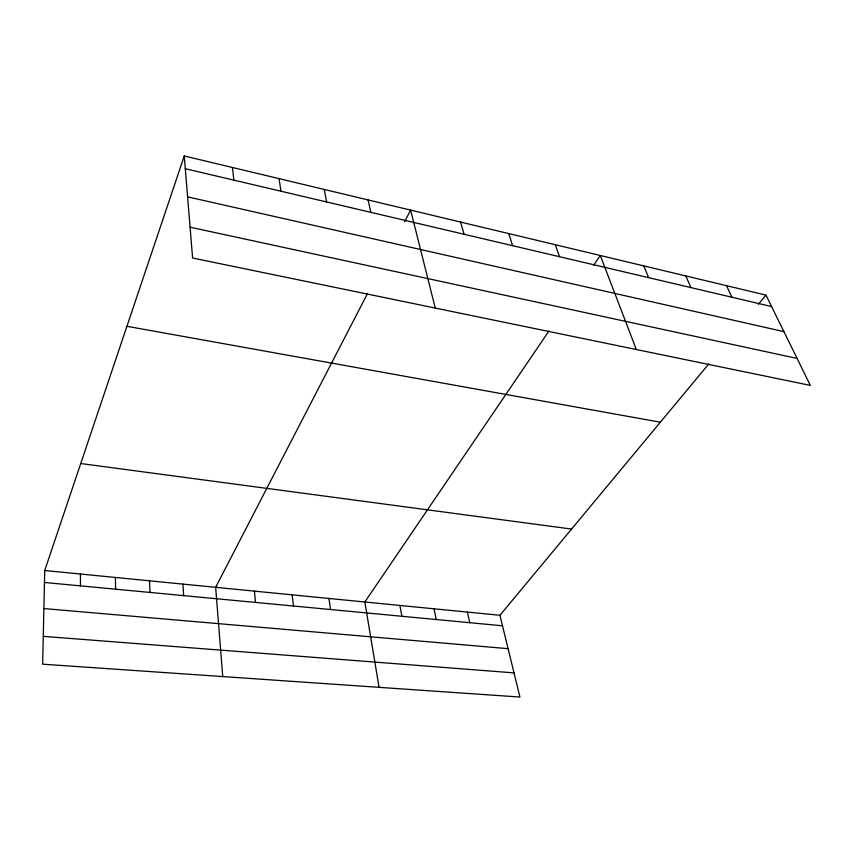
<?xml version="1.0" encoding="UTF-8"?>
<svg xmlns="http://www.w3.org/2000/svg" width="853" height="853" viewBox="0 0 853 853"><rect width="100%" height="100%" fill="white"/><g stroke="black" fill="none" stroke-linecap="round" stroke-linejoin="round"><path stroke-width="1.28" d="M80.438 585.872L80.449 574.016M184.259 155.96L192.607 258.022L810.35 385.407L765.973 295.117L184.259 155.96L44.729 570.508L42.65 664.178L519.914 697.04L499.943 615.28L708.736 363.996M367.536 293.485L215.649 587.312L222.75 676.578M404.631 221.716L410.624 210.115L435.265 308.061M548.948 331.017L364.839 601.994L379.063 687.337M593.677 265.176L600.277 255.473L636.327 349.527M758.424 304.212L765.973 295.117M43.268 636.349L514.007 672.889M43.887 608.573L508.1 648.675M44.463 582.46L502.513 625.793M44.729 570.508L499.943 615.28M80.736 463.531L571.585 529.063M126.926 326.294L660.371 422.214M190.091 227.197L797.086 358.431M187.607 196.862L783.928 331.636M185.304 168.723L771.602 306.568M726.543 285.68L731.927 297.239M685.823 275.945L690.951 287.6M643.759 265.88L648.611 277.651M555.303 244.715L559.525 256.71M508.761 233.583L512.642 245.685M460.567 222.057L464.064 234.266M467.38 612.081L469.779 622.701M368.091 199.933L370.831 212.344M434.028 608.797L436.246 619.523M324.247 189.451L326.603 201.948M399.854 605.438L401.88 616.271M279.038 178.629L280.989 191.221M328.949 598.465L330.559 609.532M292.142 594.84L293.539 606.025M232.4 167.476L233.914 180.154M254.386 591.129L255.548 602.431M182.947 584.102L183.64 595.629M149.531 580.818L150 592.451M115.379 577.449L115.613 589.199"/></g></svg>
